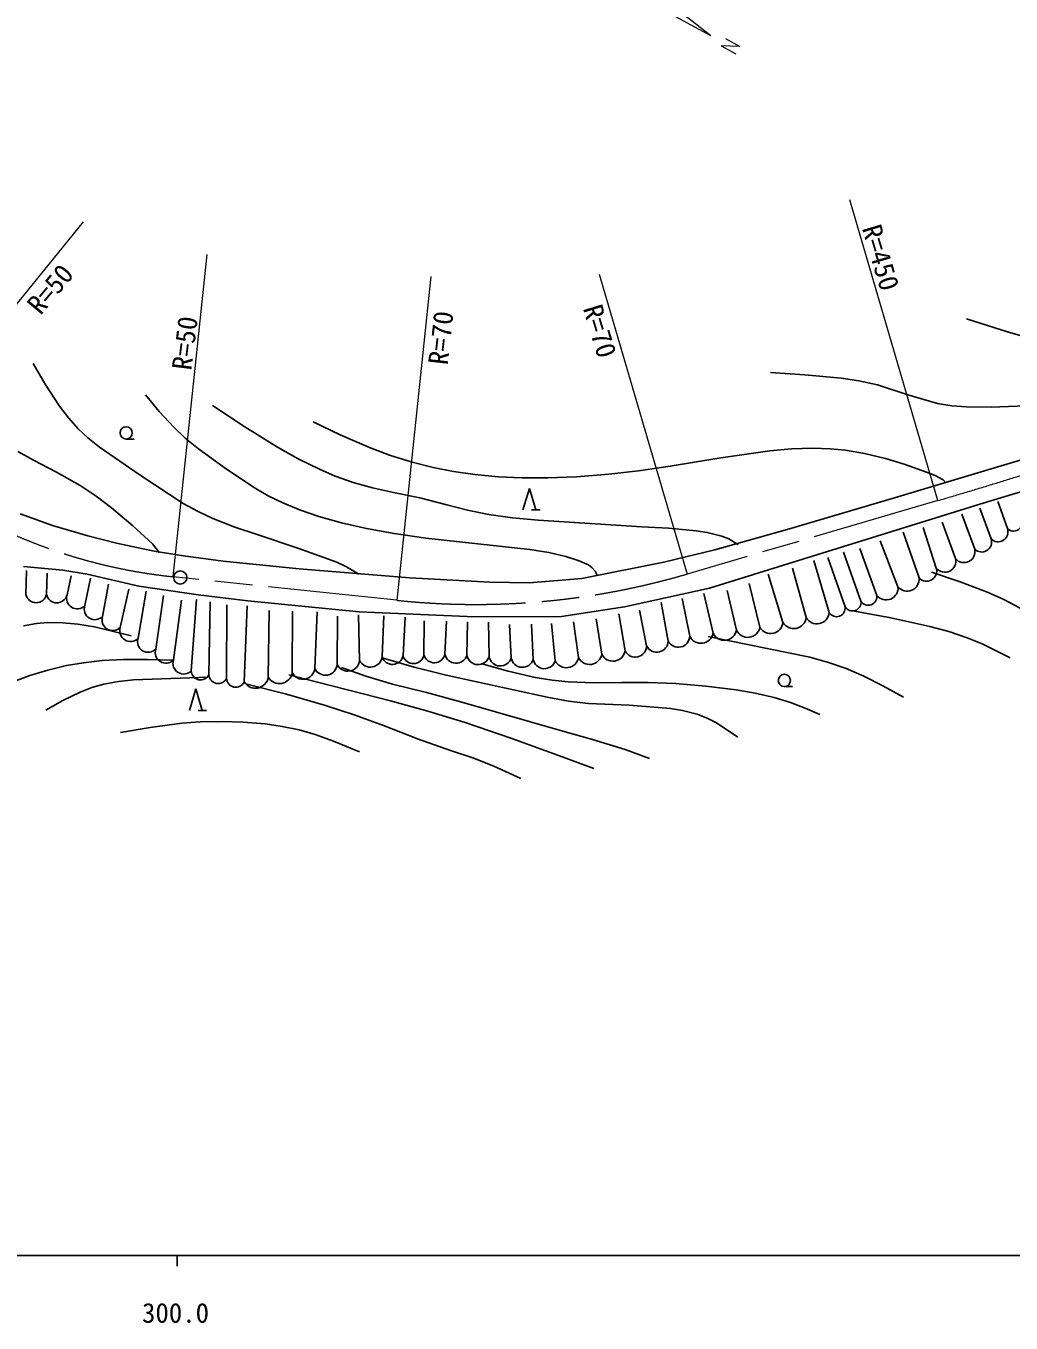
# Model space of a CAD drawing. Units: millimetres, scale not verified. Extents: x 40000 to 680000, y 20000 to 380000.
# Drawn here: x 353932 to 445547, y 198715 to 319313 of the extents above; entities that cross this region are included whole.
import ezdxf
from ezdxf.enums import TextEntityAlignment as Align

# ---------------------------------------------------------------- set-up
doc = ezdxf.new("R2010")
doc.units = ezdxf.units.MM
doc.header["$LTSCALE"] = 1000
doc.linetypes.add('CHAIN', pattern=[18.5, 12, -1.5, 3.5, -1.5])
for name, color, linetype, lineweight in [('M-BGD', 7, 'Continuous', 25), ('M-BGD-HTXT', 7, 'Continuous', 13), ('M-BMK', 2, 'CHAIN', 13), ('M-BMK-HTXT', 7, 'Continuous', 13), ('M-BMK-SRVR', 3, 'Continuous', 25), ('M-TTL-BAND', 7, 'Continuous', 25)]:
    doc.layers.add(name, color=color, linetype=linetype, lineweight=lineweight)
doc.styles.add('ＭＳ ゴシック', font='')
doc.styles.get('ＭＳ ゴシック').set_extended_font_data('MS Gothic')

msp = doc.modelspace()

# ---------------------------------------------------------------- linework, layer by layer
at = {"layer": 'M-BGD'}
for p, q in [((363249, 280907), (363998, 280907)), ((444318, 278322), (450749, 280255)), ((434707, 275429), (444318, 278322)), ((400153, 274324), (400753, 276321)), ((400753, 276321), (401351, 274324)), ((442644, 274835), (448630, 276679)), ((424929, 272558), (434707, 275429)), ((445206, 272580), (444302, 275089)), ((353394, 273967), (356411, 272865)), ((400952, 274324), (401750, 274324)), ((428480, 270451), (442644, 274835)), ((442163, 270671), (440970, 273910)), ((443684, 271626), (442649, 274486)), ((356411, 272865), (359689, 271894)), ((418003, 270592), (424929, 272558)), ((438595, 268909), (437374, 272669)), ((440379, 269790), (439132, 273167)), ((359689, 271894), (362365, 271211)), ((435028, 267175), (433387, 271437)), ((436991, 267993), (435512, 272249)), ((362365, 271211), (365853, 270476)), ((365853, 270476), (368582, 270055)), ((413262, 269460), (418003, 270592)), ((417511, 267044), (428480, 270451)), ((431590, 265825), (429951, 270388)), ((433066, 266357), (431498, 270729)), ((353706, 269055), (357359, 268718)), ((368582, 270055), (372270, 269542)), ((372270, 269542), (379340, 268823)), ((405641, 267937), (413262, 269460)), ((428638, 264763), (427215, 269624)), ((430114, 265294), (428494, 269886)), ((353932, 266458), (353969, 268692)), ((355845, 266444), (355896, 268445)), ((357359, 268718), (359617, 268336)), ((357758, 266430), (358137, 268189)), ((359408, 265419), (359930, 267983)), ((359617, 268336), (364424, 267242)), ((379340, 268823), (389638, 268002)), ((389638, 268002), (397061, 267612)), ((400756, 267552), (405641, 267937)), ((424337, 263855), (422952, 268346)), ((426487, 264309), (425215, 268903)), ((361059, 264408), (361620, 267419)), ((362709, 263397), (363516, 266958)), ((364360, 262386), (365104, 266753)), ((364424, 267242), (369947, 266435)), ((397061, 267612), (400756, 267552)), ((409609, 265320), (417511, 267044)), ((417836, 262855), (416967, 266535)), ((420011, 263128), (419131, 266830)), ((422186, 263401), (421181, 267461)), ((366011, 261375), (366725, 266349)), ((367661, 260364), (368397, 265922)), ((369312, 259353), (369807, 265987)), ((369947, 266435), (374559, 265872)), ((370951, 259012), (371053, 265758)), ((372591, 258670), (372627, 265495)), ((374230, 258328), (374495, 265396)), ((374559, 265872), (384925, 264837)), ((403739, 264403), (409609, 265320)), ((413659, 262124), (412999, 265716)), ((415661, 262582), (414966, 266076)), ((376464, 258758), (376561, 264970)), ((378698, 259188), (378716, 264905)), ((380788, 259564), (381011, 264839)), ((382877, 259939), (382913, 264445)), ((384967, 260315), (384847, 264576)), ((384925, 264837), (395691, 264366)), ((387057, 260691), (387208, 264477)), ((389002, 260767), (389208, 264346)), ((395691, 264366), (403739, 264403)), ((407492, 260903), (406971, 264194)), ((409656, 261209), (409064, 264668)), ((411658, 261667), (410999, 264995)), ((390948, 260843), (390979, 264017)), ((392893, 260919), (393044, 263984)), ((394947, 260794), (395012, 263918)), ((397001, 260668), (396938, 263868)), ((399055, 260543), (398905, 263671)), ((401110, 260417), (400938, 263704)), ((403164, 260292), (402807, 263769)), ((405328, 260598), (404840, 263900)), ((369136, 255679), (369735, 257676)), ((369735, 257676), (370333, 255679)), ((424464, 257892), (425213, 257892)), ((369934, 255679), (370733, 255679))]:
    msp.add_line(p, q, dxfattribs=at)
for points in [[(441398, 292080), (445206, 290879), (448988, 289790), (451509, 289169), (454053, 288653), (456056, 288341), (458242, 288117), (460040, 288044), (461720, 288081), (463118, 288209), (464495, 288452), (465694, 288785), (467196, 289330), (467240, 289347)], [(354600, 287929), (355726, 285999), (357040, 283975), (357882, 282869), (358804, 281842), (359676, 281029), (360765, 280165), (364556, 277554), (368568, 274921), (369960, 274158), (371310, 273528), (373353, 272726), (375438, 272019), (379225, 270766), (382835, 269456), (383741, 269036), (384593, 268530), (384883, 268338)], [(423175, 287089), (426360, 286879), (429740, 286550), (431384, 286312), (433141, 285934), (435943, 285002), (438695, 284224), (440024, 284008), (441416, 283897), (443706, 283884), (446103, 283973), (455756, 284398), (457352, 284478), (458899, 284446), (460087, 284288), (461144, 284017), (461451, 283802)], [(365063, 285023), (366330, 283471), (367671, 281997), (368752, 280994), (369994, 279992), (372582, 278120), (375239, 276337), (376444, 275635), (377812, 274962), (379478, 274287), (381186, 273714), (383280, 273129), (385613, 272590), (388172, 272119), (391136, 271688), (400791, 270649), (402569, 270358), (404138, 269996), (405280, 269621), (406236, 269198), (406565, 268972), (406881, 268607), (407100, 268192)], [(371295, 284037), (374289, 282048), (377339, 280149), (379256, 279072), (381219, 278090), (382688, 277456), (384379, 276852), (386173, 276366), (388125, 275946), (390553, 275433), (393071, 274792), (395004, 274298), (396994, 273895), (399167, 273586), (401555, 273352), (411194, 272740), (413674, 272615), (416258, 272379), (417300, 272228), (418663, 271890), (419294, 271623), (420151, 271110), (420166, 271100)], [(380632, 282496), (383155, 281293), (385876, 280115), (387752, 279421), (389851, 278763), (391789, 278269), (393699, 277888), (395677, 277601), (397867, 277399), (400066, 277302), (402468, 277301), (405138, 277404), (408125, 277629), (410900, 277946), (413836, 278387), (418558, 279168), (423123, 279814), (425117, 279991), (427114, 280056), (428710, 280006), (430142, 279857), (431913, 279554), (433867, 279104), (435616, 278574), (437678, 277827), (438476, 277521), (439235, 277118), (439483, 276840)], [(353173, 279734), (354633, 278932), (356763, 277838), (358969, 276588), (360467, 275594), (361892, 274519), (363881, 272851), (365690, 271172), (366339, 270321)], [(438152, 268538), (440816, 267641), (443429, 266644), (444880, 265991), (446406, 265188), (448274, 264042), (450094, 262803), (451310, 261942)], [(430647, 264973), (434371, 264267), (438008, 263471), (439747, 263003), (441451, 262436), (442847, 261858), (444462, 261070), (445455, 260554)], [(353715, 263543), (354906, 263750), (355962, 263840), (357358, 263832), (358745, 263700), (360321, 263431), (363715, 262607)], [(417376, 262561), (426833, 260635), (428561, 260144), (430201, 259567), (431844, 258854), (433628, 257955), (435532, 256919)], [(387155, 260521), (390032, 259688), (393004, 258939), (402414, 256895), (404379, 256549), (406243, 256331), (410030, 256156), (413870, 255868), (415001, 255674), (416360, 255320), (417290, 254965), (418141, 254530), (420147, 253175)], [(349276, 256934), (351675, 257936), (354293, 258913), (355956, 259420), (357707, 259837), (359283, 260114), (361024, 260313), (363016, 260412), (365213, 260410), (367564, 260341)], [(383279, 259675), (385540, 258872), (388017, 258104), (391186, 257340), (394469, 256441), (403866, 253735), (406628, 252983), (409652, 252043), (411932, 251209)], [(396249, 260024), (398764, 259321), (401292, 258731), (402861, 258473), (404356, 258326), (406747, 258251), (409350, 258274), (411785, 258273), (414377, 258162), (417161, 257922), (419976, 257573), (421756, 257274), (423509, 256877), (425035, 256415), (426391, 255895), (427773, 255299)], [(355770, 255685), (357349, 256582), (358960, 257380), (360068, 257807), (361162, 258111), (362535, 258357), (363935, 258504), (370871, 258752)], [(374487, 258115), (378161, 257173), (381785, 256140), (384443, 255272), (387173, 254272), (390335, 253040), (393408, 251955), (395491, 251258), (397437, 250503), (399966, 249331)], [(378385, 258968), (387842, 256557), (391308, 255607), (394775, 254552), (399122, 253074), (403562, 251456), (406752, 250264)], [(362715, 253611), (365476, 254081), (368444, 254477), (370130, 254609), (372124, 254655), (374123, 254590), (376181, 254414), (377765, 254187), (379328, 253862), (380843, 253430), (382534, 252826), (384963, 251831)]]:
    msp.add_lwpolyline(points, dxfattribs=at)
for centre in [(363249, 281476), (424464, 258461)]:
    msp.add_circle(centre, 569, dxfattribs=at)
for centre, radius, start, end in [((444338, 272274), 921, 224.78187, 19.4211), ((445774, 273142), 799, 224.64817, 19.28741), ((442816, 271320), 921, 224.78187, 19.4211), ((441172, 270431), 1020, 218.96483, 13.60406), ((439388, 269550), 1020, 218.96483, 13.60406), ((435892, 267867), 1106, 218.72939, 6.53316), ((437690, 268631), 947, 222.41952, 17.05875), ((433929, 267049), 1106, 218.72939, 6.53316), ((354890, 266667), 980, 192.26081, 346.90003), ((356803, 266653), 980, 192.26081, 346.90003), ((358697, 266111), 992, 161.19352, 315.83275), ((360347, 265100), 992, 161.19352, 315.83275), ((430792, 265726), 804, 212.47854, 7.11777), ((432269, 266257), 804, 212.47854, 7.11777), ((361998, 264089), 992, 161.19352, 315.83275), ((425339, 264430), 1155, 209.8478, 353.98959), ((427489, 264884), 1155, 209.8478, 353.98959), ((429316, 265194), 804, 212.47854, 7.11777), ((363649, 263078), 992, 161.19352, 315.83275), ((418879, 263340), 1151, 204.92791, 349.37231), ((421055, 263613), 1151, 204.92791, 349.37231), ((423188, 263976), 1155, 209.8478, 353.98959), ((365299, 262067), 992, 161.19352, 315.83275), ((412601, 262148), 1059, 207.05547, 358.70925), ((414602, 262606), 1059, 207.05547, 358.70925), ((416704, 263067), 1151, 204.92791, 349.37231), ((366950, 261056), 992, 161.19352, 315.83275), ((385958, 260803), 1105, 206.22086, 354.1634), ((388021, 260948), 998, 194.92209, 349.56132), ((389966, 261024), 998, 194.92209, 349.56132), ((391912, 261100), 998, 194.92209, 349.56132), ((393936, 261118), 1062, 190.80503, 342.20556), ((395990, 260993), 1062, 190.80503, 342.20556), ((398044, 260867), 1062, 190.80503, 342.20556), ((400099, 260742), 1062, 190.80503, 342.20556), ((404197, 260788), 1147, 205.65458, 350.42287), ((406361, 261094), 1147, 205.65458, 350.42287), ((408525, 261400), 1147, 205.65458, 350.42287), ((410599, 261690), 1059, 207.05547, 358.70925), ((368600, 260045), 992, 161.19352, 315.83275), ((370170, 259367), 858, 180.90177, 335.54099), ((379689, 259676), 1105, 206.22086, 354.1634), ((381778, 260052), 1105, 206.22086, 354.1634), ((383868, 260427), 1105, 206.22086, 354.1634), ((402153, 260616), 1062, 190.80503, 342.20556), ((371810, 259025), 858, 180.90177, 335.54099), ((373449, 258683), 858, 180.90177, 335.54099), ((375270, 258945), 1209, 210.68186, 351.10751), ((377504, 259375), 1209, 210.68186, 351.10751)]:
    msp.add_arc(centre, radius, start, end, dxfattribs=at)
at = {"layer": 'M-BGD-HTXT'}
for p, q in [((417633, 318390), (395696, 330354)), ((417633, 318390), (412847, 322139)), ((420338, 317412), (418596, 317450)), ((418596, 317450), (419960, 316715)), ((418983, 318150), (420338, 317412))]:
    msp.add_line(p, q, dxfattribs=at)
at = {"layer": 'M-BMK'}
for p, q in [((438752, 275189), (415411, 268351)), ((388421, 265914), (367602, 268104))]:
    msp.add_line(p, q, dxfattribs=at)
for centre, radius, start, end in [((312312, 706812), 449762, 286.32746, 291.32627), ((372832, 317804), 49974, 230.90961, 263.99267), ((395743, 335493), 69963, 263.99268, 286.32746)]:
    msp.add_arc(centre, radius, start, end, dxfattribs=at)
at = {"layer": 'M-BMK-HTXT'}
for p, q in [((438752, 275189), (430560, 303156)), ((359261, 301098), (341322, 279016)), ((370757, 298078), (367602, 268104)), ((391590, 296028), (388421, 265914)), ((407243, 296233), (415411, 268351))]:
    msp.add_line(p, q, dxfattribs=at)
at = {"layer": 'M-BMK-SRVR'}
msp.add_circle((368289, 268032), 613, dxfattribs=at)
at = {"layer": 'M-TTL-BAND'}
for p, q in [((40000, 205000), (579000, 205000)), ((368000, 205000), (368000, 204000))]:
    msp.add_line(p, q, dxfattribs=at)

# ---------------------------------------------------------------- texts
at = {"layer": 'M-BMK-HTXT', "style": 'ＭＳ ゴシック'}
for s, rotation, p in [('R=450', 286.69, (431136, 300350)), ('R=50', 50.09, (355714, 291996)), ('R=70', 286.79, (405190, 292904)), ('R=50', 82.99, (369857, 287171)), ('R=70', 83.69, (393698, 287672))]:
    msp.add_text(s, height=1833, rotation=rotation, dxfattribs=at).set_placement(p, align=Align.BOTTOM_LEFT)
at = {"layer": 'M-TTL-BAND', "style": 'ＭＳ ゴシック'}
msp.add_text('300.0', height=1833, dxfattribs=at).set_placement((367844, 198195), align=Align.BOTTOM_CENTER)

doc.saveas('drawing.dxf')
